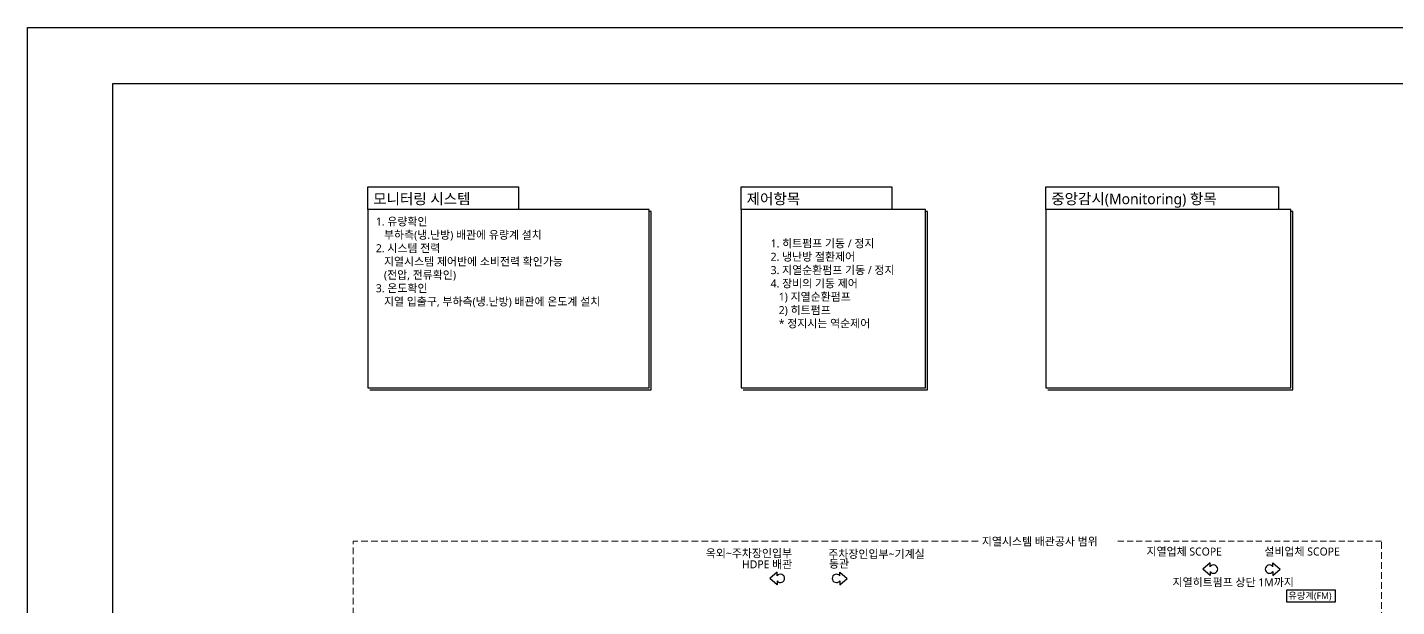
# Model space of a CAD drawing. Extents: x 1313754 to 1355799, y -3721404 to -3691707.
# Drawn here: x 1313754 to 1339410, y -3702564 to -3691707 of the extents above; entities that cross this region are included whole.
import ezdxf

# ---------------------------------------------------------------- set-up
doc = ezdxf.new("R2010")
doc.units = 0
doc.header["$LTSCALE"] = 500
doc.linetypes.add('HID', pattern=[0.345, 0.225, -0.12])
doc.linetypes.add('HIDDEN', pattern=[0.375, 0.25, -0.125])
doc.layers.get('0').update_dxf_attribs({"linetype": 'CONTINUOUS'})
for name, color, linetype in [('GWR', 6, 'CONTINUOUS'), ('주석', 96, 'CONTINUOUS'), ('지열', 255, 'CONTINUOUS')]:
    doc.layers.add(name, color=color, linetype=linetype)
doc.styles.add('본문', font='malgun.ttf')
doc.styles.add('주석', font='malgun.ttf')

msp = doc.modelspace()

# ---------------------------------------------------------------- linework, layer by layer
at = {"color": 1}
for p, q in [((1320133, -3695121), (1320133, -3698463)), ((1325405, -3695121), (1320133, -3695121)), ((1325405, -3698463), (1325405, -3695121)), ((1325440, -3695156), (1325405, -3695156)), ((1325440, -3698499), (1325440, -3695156)), ((1327130, -3695121), (1327130, -3698463)), ((1330582, -3695121), (1327130, -3695121)), ((1330582, -3698463), (1330582, -3695121)), ((1330618, -3695156), (1330582, -3695156)), ((1330618, -3698499), (1330618, -3695156)), ((1332839, -3695121), (1332839, -3698463)), ((1337427, -3695121), (1332839, -3695121)), ((1337427, -3698463), (1337427, -3695121)), ((1337463, -3695156), (1337427, -3695156)), ((1337463, -3698499), (1337463, -3695156)), ((1320133, -3698463), (1325405, -3698463)), ((1320168, -3698499), (1325440, -3698499)), ((1327130, -3698463), (1330582, -3698463)), ((1327166, -3698499), (1330618, -3698499)), ((1332839, -3698463), (1337427, -3698463)), ((1332875, -3698499), (1337463, -3698499)), ((1327801, -3701915), (1327663, -3702034)), ((1327801, -3701988), (1327801, -3701915)), ((1328975, -3701915), (1329113, -3702034)), ((1328975, -3701988), (1328975, -3701915)), ((1335916, -3701742), (1335779, -3701861)), ((1335916, -3701980), (1335779, -3701861)), ((1335916, -3701815), (1335916, -3701742)), ((1335916, -3701908), (1335916, -3701980)), ((1337090, -3701742), (1337228, -3701861)), ((1337090, -3701815), (1337090, -3701742)), ((1337090, -3701980), (1337228, -3701861)), ((1337090, -3701908), (1337090, -3701980)), ((1327801, -3702154), (1327663, -3702034)), ((1327801, -3702081), (1327801, -3702154)), ((1328975, -3702154), (1329113, -3702034)), ((1328975, -3702081), (1328975, -3702154))]:
    msp.add_line(p, q, dxfattribs=at)
at = {"ltscale": 2}
for points in [[(1313754, -3691707), (1355799, -3691707), (1355799, -3721404), (1313754, -3721404)], [(1315352, -3692759), (1354698, -3692759), (1354698, -3720256), (1315352, -3720256)]]:
    msp.add_lwpolyline(points, close=True, dxfattribs=at)
at = {"color": 1}
for points in [[(1320133, -3694697), (1322956, -3694697), (1322956, -3695121), (1320133, -3695121), (1320133, -3694697)], [(1327130, -3694697), (1329954, -3694697), (1329954, -3695121), (1327130, -3695121), (1327130, -3694697)], [(1332839, -3694697), (1337197, -3694697), (1337197, -3695121), (1332839, -3695121), (1332839, -3694697)]]:
    msp.add_lwpolyline(points, dxfattribs=at)
for centre, start, end in [((1335979, -3701861), 216.5707, 143.4293), ((1337028, -3701861), 36.5707, 323.4293), ((1327863, -3702034), 216.5707, 143.4293), ((1328912, -3702034), 36.5707, 323.4293)]:
    msp.add_arc(centre, 78.2, start, end, dxfattribs=at)
at = {"layer": 'GWR', "color": 1, "ltscale": 2, "elevation": -29644}
msp.add_lwpolyline([(1337354, -3702251), (1338258, -3702251), (1338258, -3702481), (1337354, -3702481)], close=True, dxfattribs=at)
at = {"layer": '지열', "color": 1, "linetype": 'HIDDEN', "lineweight": 9}
for p, q in [((1319859, -3716396), (1319859, -3701334)), ((1331572, -3701334), (1319859, -3701334)), ((1339128, -3716482), (1339128, -3701334))]:
    msp.add_line(p, q, dxfattribs=at)
at = {"layer": '지열', "color": 1, "linetype": 'HID', "lineweight": 9}
msp.add_line((1339128, -3701334), (1334121, -3701334), dxfattribs=at)

# ---------------------------------------------------------------- texts
at = {"style": '본문'}
msp.add_text('유량계(FM)', height=125, dxfattribs=at).set_placement((1337378, -3702422, -29644))
at = {"layer": '주석', "ltscale": 2, "style": '주석'}
for s, p in [('모니터링 시스템', (1320233, -3695021)), ('제어항목', (1327230, -3695021)), ('중앙감시(Monitoring) 항목', (1332939, -3695021))]:
    msp.add_text(s, height=200, dxfattribs=at).set_placement(p)
at = {"layer": '주석', "ltscale": 2, "insert": (1320283, -3695271), "char_height": 150, "attachment_point": 1, "style": '주석'}
msp.add_mtext_dynamic_manual_height_columns('1. 유량확인\\P   부하측(냉.난방) 배관에 유량계 설치\\P2. 시스템 전력\\P   지열시스템 제어반에 소비전력 확인가능\\P   (전압, 전류확인)\\P3. 온도확인\\P   지열 입출구, 부하측(냉.난방) 배관에 온도계 설치', width=5272.24, gutter_width=750, heights=[0], dxfattribs=at)
at = {"layer": '주석', "insert": (1327680, -3695681), "char_height": 150, "width": 2704.68, "attachment_point": 1, "style": '주석'}
msp.add_mtext('1. 히트펌프 기동 / 정지\\P2. 냉난방 절환제어\\P3. 지열순환펌프 기동 / 정지\\P4. 장비의 기동 제어\\P   1) 지열순환펌프\\P   2) 히트펌프\\P   * 정지시는 역순제어', dxfattribs=at)
at = {"layer": '지열', "style": '본문'}
for s, p in [('지열시스템 배관공사 범위', (1331638, -3701417)), ('옥외~주차장인입부', (1326465, -3701640)), ('HDPE 배관', (1327144, -3701846)), ('주차장인입부~기계실', (1328761, -3701653)), ('동관', (1328774, -3701835)), ('지열업체 SCOPE', (1334723, -3701606)), ('설비업체 SCOPE', (1336932, -3701606)), ('지열히트펌프 상단 1M까지', (1335211, -3702182))]:
    msp.add_text(s, height=150, dxfattribs=at).set_placement(p)

doc.saveas('drawing.dxf')
